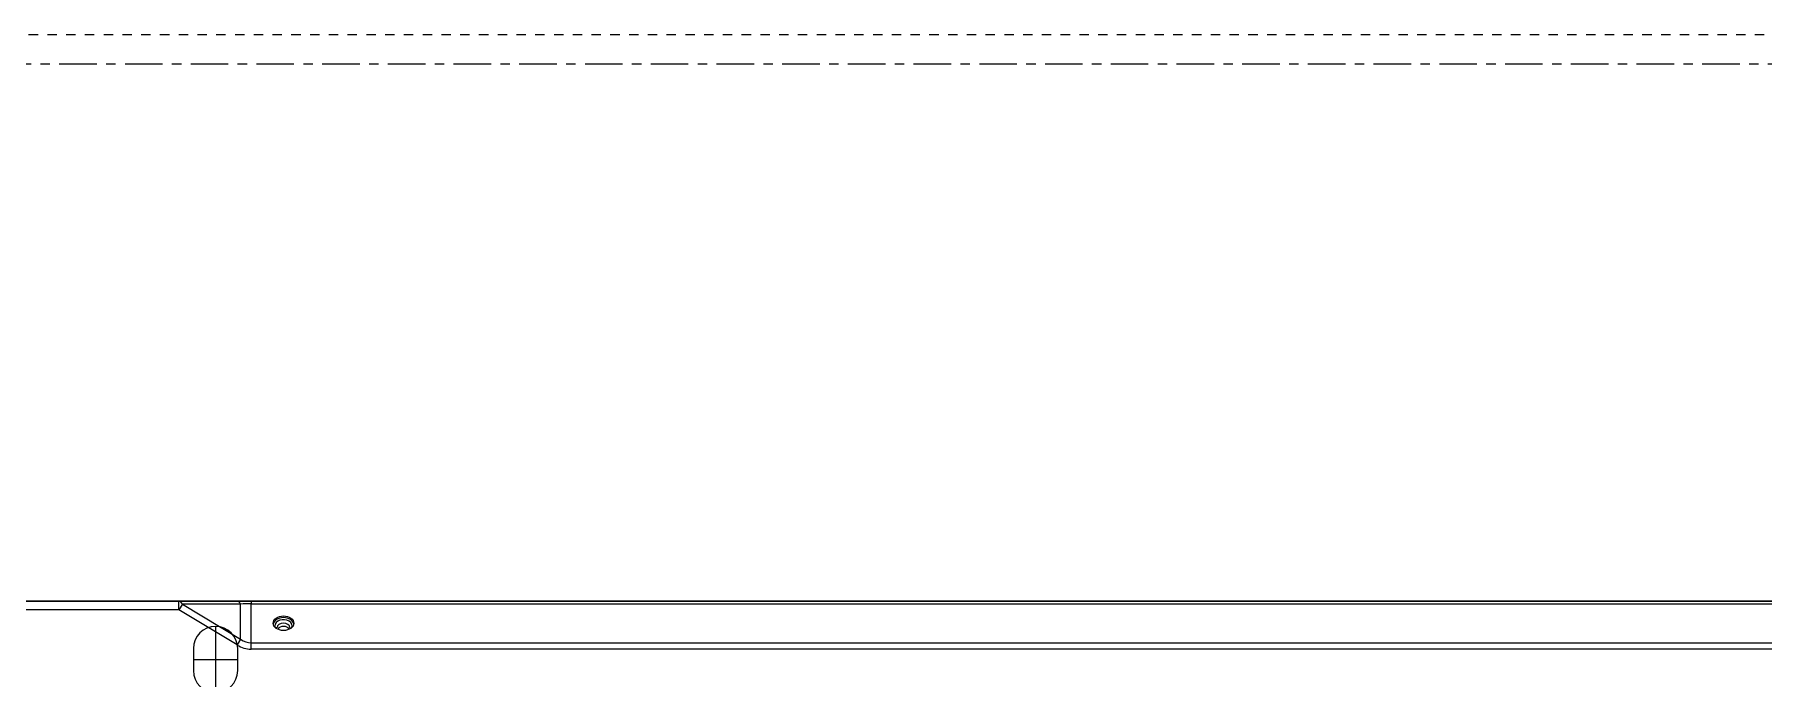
# Model space of a CAD drawing. Header units: millimetres. Extents: x 147619 to 200208, y -27981 to 8299.
# Drawn here: x 166151 to 166736, y -208 to 10 of the extents above; entities that cross this region are included whole.
import ezdxf

# ---------------------------------------------------------------- set-up
doc = ezdxf.new("R2010")
doc.units = ezdxf.units.MM
doc.linetypes.add('Dash', pattern=[6.35, 3.175, -3.175])
doc.linetypes.add('轴网线', pattern=[22.24, 12.7, -3.18, 3.18, -3.18])
for name, color, linetype, lineweight in [('0-1', 7, 'Continuous', 5), ('A-DETL-WIDE', 7, 'Continuous', 80), ('G-IMPT', 7, 'Continuous', 5), ('M-EQPM', 7, 'Continuous', 5), ('M-EQPM-3', 7, 'Continuous', 80)]:
    doc.layers.add(name, color=color, linetype=linetype, lineweight=lineweight)
for name, color, linetype, lineweight, true_color in [('0-2', 7, 'Continuous', 5, 0x515151), ('G-IMPT-1', 5, 'Continuous', 5, 0x0000ff), ('G-IMPT-2', 7, 'Continuous', 5, 0x666666), ('M-EQPM-HDLN-1', 7, 'Dash', 5, 0x515151), ('S-GRID-1', 7, '轴网线', 5, 0x5151ff)]:
    doc.layers.add(name, color=color, linetype=linetype, lineweight=lineweight, true_color=true_color)

# ---------------------------------------------------------------- blocks, each defined once
blk = doc.blocks.new('TJ空调外机 - TJ空调外机1800_1200-1400100-10-003 三层空调通风平面图')
at = {"layer": 'M-EQPM-HDLN-1'}
blk.add_line((-900, 600), (900, 600), dxfattribs=at)
blk = doc.blocks.new('YXQH_AR_B9-20_rvt-1-10-003 三层空调通风平面图')
at = {"layer": 'S-GRID-1'}
blk.add_line((199020.52, 0), (148552.58, 0), dxfattribs=at)
at = {"layer": '0-2'}
blk.add_blockref('TJ空调外机 - TJ空调外机1800_1200-1400100-10-003 三层空调通风平面图', (166560.01, -590.02), dxfattribs=at)
blk = doc.blocks.new('RUXYQ14BA - top_dwg-2991071-10-003 三层空调通风平面图')
at = {"layer": 'G-IMPT'}
for p, q in [((248.03, 239.15), (248.03, 231.66)), ((263.02, 231.66), (263.02, 239.15))]:
    blk.add_line(p, q, dxfattribs=at)
at = {"layer": 'G-IMPT', "flags": 128}
blk.add_lwpolyline([(183.55, 255.19), (243.11, 255.19), (262.78, 255.19), (267.56, 255.19), (1319.06, 255.19), (1323.84, 255.19), (1343.51, 255.19), (1403.06, 255.19)], dxfattribs=at)
at = {"layer": 'G-IMPT'}
for centre, start, end in [((255.52, 239.15), 0, 180), ((255.52, 231.66), 180, 360)]:
    blk.add_arc(centre, 7.5, start, end, dxfattribs=at)
blk.add_ellipse((278.51, 247.7), major_axis=(3.5, 0), ratio=0.707107, dxfattribs=at)
for centre, major_axis, start_param, end_param in [((278.51, 247.13), (3.5, 0), 0.11454, 3.027053), ((278.51, 245.11), (2.15, 0), 0.420294, 2.707251)]:
    blk.add_ellipse(centre, major_axis=major_axis, ratio=0.707107, start_param=start_param, end_param=end_param, dxfattribs=at)
blk.add_open_spline([(280.65, 246.24), (280.66, 246.22), (280.69, 246.07), (280.6, 245.89), (280.47, 245.73), (280.46, 245.72)], degree=3, knots=[0, 0, 0, 0, 0.0376259, 0.300995, 0.3193476, 0.3193476, 0.3193476, 0.3193476], dxfattribs=at)
at = {"layer": 'G-IMPT-1'}
for p, q in [((255.52, 246.65), (255.52, 224.16)), ((248.03, 235.4), (263.02, 235.4))]:
    blk.add_line(p, q, dxfattribs=at)
at = {"layer": 'G-IMPT-2'}
blk.add_line((267.56, 255.19), (267.56, 254.32), dxfattribs=at)
at = {"layer": 'G-IMPT-2', "flags": 128}
for points in [[(263.95, 242.29), (262.78, 240.34), (243.11, 252.2), (183.55, 252.2), (183.55, 255.19)], [(244.29, 254.15), (243.11, 252.2), (243.11, 255.19)], [(267.56, 241.08), (1319.06, 241.08), (1319.06, 254.32), (1319.06, 255.19)], [(1319.06, 241.08), (1319.06, 238.96), (267.56, 238.96), (267.56, 241.08), (267.56, 254.32), (1319.06, 254.32)]]:
    blk.add_lwpolyline(points, dxfattribs=at)
blk.add_lwpolyline([(263.95, 254.15), (244.29, 254.15), (263.95, 242.29)], close=True, dxfattribs=at)
at = {"layer": 'G-IMPT-2'}
for centre, major_axis, ratio, start_param, end_param in [((243.11, 252.2), (0, 3), 0.516334, 5.420579, 6.283185), ((262.78, 252.2), (0, 3), 0.516334, 5.420579, 6.283185), ((267.56, 252.2), (-9.2, 0), 0.230578, 4.712389, 5.115386), ((278.51, 246.8), (2.95, 0), 0.707107, 6.019922, 9.424778), ((278.51, 246.8), (2.95, 0), 0.707107, 3.141593, 3.404856), ((278.51, 246.24), (2.15, 0), 0.707107, 0.000965, 3.141593), ((278.51, 246.24), (2.15, 0), 0.707107, 3.141593, 3.158144), ((267.56, 256.2), (0, 17.25), 0.707107, 2.738596, 3.141593), ((267.56, 256.2), (0, 15.13), 0.60798, 2.738596, 3.141593)]:
    blk.add_ellipse(centre, major_axis=major_axis, ratio=ratio, start_param=start_param, end_param=end_param, dxfattribs=at)
blk = doc.blocks.new('RUXYQ14BA - top_dwg-V221-10-003 三层空调通风平面图')
at = {"layer": 'A-DETL-WIDE'}
blk.add_ellipse((278.51, 246.24), major_axis=(2.15, 0), ratio=0.707107, start_param=3.141593, end_param=3.158144, dxfattribs=at)
at = {"layer": 'G-IMPT'}
for p, q in [((248.03, 239.15), (248.03, 231.66)), ((263.02, 231.66), (263.02, 239.15))]:
    blk.add_line(p, q, dxfattribs=at)
at = {"layer": 'G-IMPT', "flags": 128}
blk.add_lwpolyline([(183.55, 255.19), (243.11, 255.19), (262.78, 255.19), (267.56, 255.19), (1319.06, 255.19), (1323.84, 255.19), (1343.51, 255.19), (1403.06, 255.19)], dxfattribs=at)
at = {"layer": 'G-IMPT'}
for centre, start, end in [((255.52, 239.15), 0, 180), ((255.52, 231.66), 180, 360)]:
    blk.add_arc(centre, 7.5, start, end, dxfattribs=at)
blk.add_ellipse((278.51, 247.7), major_axis=(3.5, 0), ratio=0.707107, dxfattribs=at)
for centre, major_axis, start_param, end_param in [((278.51, 247.13), (3.5, 0), 0.11454, 3.027053), ((278.51, 245.11), (2.15, 0), 0.420294, 2.707251)]:
    blk.add_ellipse(centre, major_axis=major_axis, ratio=0.707107, start_param=start_param, end_param=end_param, dxfattribs=at)
blk.add_open_spline([(280.65, 246.24), (280.66, 246.22), (280.69, 246.07), (280.6, 245.89), (280.47, 245.73), (280.46, 245.72)], degree=3, knots=[0, 0, 0, 0, 0.0376259, 0.300995, 0.3193476, 0.3193476, 0.3193476, 0.3193476], dxfattribs=at)
at = {"layer": 'G-IMPT-1'}
for p, q in [((255.52, 246.65), (255.52, 224.16)), ((248.03, 235.4), (263.02, 235.4))]:
    blk.add_line(p, q, dxfattribs=at)
at = {"layer": 'G-IMPT-2'}
blk.add_line((267.56, 255.19), (267.56, 254.32), dxfattribs=at)
at = {"layer": 'G-IMPT-2', "flags": 128}
for points in [[(263.95, 242.29), (262.78, 240.34), (243.11, 252.2), (183.55, 252.2), (183.55, 255.19)], [(244.29, 254.15), (243.11, 252.2), (243.11, 255.19)], [(267.56, 241.08), (1319.06, 241.08), (1319.06, 254.32), (1319.06, 255.19)], [(1319.06, 241.08), (1319.06, 238.96), (267.56, 238.96), (267.56, 241.08), (267.56, 254.32), (1319.06, 254.32)]]:
    blk.add_lwpolyline(points, dxfattribs=at)
blk.add_lwpolyline([(263.95, 254.15), (244.29, 254.15), (263.95, 242.29)], close=True, dxfattribs=at)
at = {"layer": 'G-IMPT-2'}
for centre, major_axis, ratio, start_param, end_param in [((243.11, 252.2), (0, 3), 0.516334, 5.420579, 6.283185), ((262.78, 252.2), (0, 3), 0.516334, 5.420579, 6.283185), ((267.56, 252.2), (-9.2, 0), 0.230578, 4.712389, 5.115386), ((278.51, 246.8), (2.95, 0), 0.707107, 6.019922, 9.424778), ((278.51, 246.8), (2.95, 0), 0.707107, 3.141593, 3.404856), ((278.51, 246.24), (2.15, 0), 0.707107, 0.000965, 3.141593), ((278.51, 246.24), (2.15, 0), 0.707107, 3.141593, 3.158144), ((267.56, 256.2), (0, 17.25), 0.707107, 2.738596, 3.141593), ((267.56, 256.2), (0, 15.13), 0.60798, 2.738596, 3.141593)]:
    blk.add_ellipse(centre, major_axis=major_axis, ratio=ratio, start_param=start_param, end_param=end_param, dxfattribs=at)
blk = doc.blocks.new('RUXYQ14BA - RUXYQ14BA-2991177-10-003 三层空调通风平面图')
at = {"layer": 'M-EQPM'}
blk.add_line((609.88, 768.29), (-609.86, 768.29), dxfattribs=at)
for name in ['RUXYQ14BA - top_dwg-2991071-10-003 三层空调通风平面图', 'RUXYQ14BA - top_dwg-V221-10-003 三层空调通风平面图']:
    blk.add_blockref(name, (-793.31, 513.1))

msp = doc.modelspace()

# ---------------------------------------------------------------- block references
at = {"layer": '0-1'}
msp.add_blockref('YXQH_AR_B9-20_rvt-1-10-003 三层空调通风平面图', (0, 0), dxfattribs=at)
at = {"layer": 'M-EQPM-3'}
msp.add_blockref('RUXYQ14BA - RUXYQ14BA-2991177-10-003 三层空调通风平面图', (166750.01, -950), dxfattribs=at)

doc.saveas('drawing.dxf')
